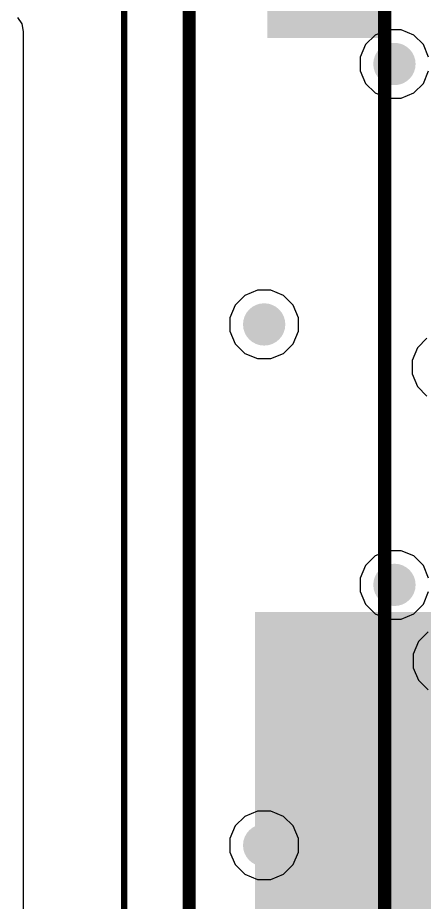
# Model space of a CAD drawing. Header units: inches. Extents: x 0.3 to 52.1, y -1.7 to 36.7.
# Drawn here: x 0.72 to 6.96, y 11.62 to 25.21 of the extents above; entities that cross this region are included whole.
import ezdxf

# ---------------------------------------------------------------- set-up
doc = ezdxf.new("R2010")
doc.units = ezdxf.units.IN
for name, color, linetype in [('Bottom Layer', 5, 'Continuous'), ('Bottom Overlay', 54, 'Continuous'), ('Internal1', 16, 'Continuous'), ('Internal2', 76, 'Continuous'), ('Top Assembly', 216, 'Continuous'), ('Top Component Outline', 6, 'Continuous'), ('Top Layer', 1, 'Continuous'), ('Top Overlay', 2, 'Continuous'), ('Top Paste', 8, 'Continuous'), ('Top Solder', 216, 'Continuous'), ('Via Holes', 16, 'Continuous'), ('wyswietlacz', 56, 'Continuous')]:
    doc.layers.add(name, color=color, linetype=linetype)

# ---------------------------------------------------------------- blocks, each defined once
blk = doc.blocks.new('F34G1A7Q1E8C24_115')
at = {"layer": 'Top Layer'}
blk.add_hatch(color=1, dxfattribs=at).paths.add_polyline_path([(-8.45, -1.175), (-8.45, 0.625), (-7.35, 0.625), (-7.35, -1.175)])
at = {"layer": 'Top Paste'}
blk.add_hatch(color=8, dxfattribs=at).paths.add_polyline_path([(-8.45, -1.175), (-8.45, 0.625), (-7.35, 0.625), (-7.35, -1.175)])
at = {"layer": 'Top Solder'}
blk.add_hatch(color=216, dxfattribs=at).paths.add_polyline_path([(-8.5, -1.225), (-8.5, 0.675), (-7.3, 0.675), (-7.3, -1.225)])
at = {"layer": 'Top Assembly'}
blk.add_lwpolyline([(9.45, -3.425, 0.1, 0.1, 0), (-9.45, -3.425, 0.1, 0.1, 0)], format="xyseb", dxfattribs=at)
at = {"layer": 'Top Component Outline'}
blk.add_lwpolyline([(8.05, -2.425, 0.1, 0.1, 0), (-8.05, -2.425, 0.1, 0.1, 0)], format="xyseb", dxfattribs=at)
at = {"layer": 'Top Overlay'}
blk.add_lwpolyline([(8.05, -2.425, 0.2, 0.2, 0), (-8.05, -2.425, 0.2, 0.2, 0)], format="xyseb", dxfattribs=at)

msp = doc.modelspace()

# ---------------------------------------------------------------- hatches: boundary and pattern name
at = {"layer": 'Bottom Layer'}
h = msp.add_hatch(color=5, dxfattribs=at)
edge = h.paths.add_edge_path()
edge.add_arc((6.5, 24.5), 0.325, 0, 360)
h = msp.add_hatch(color=5, dxfattribs=at)
edge = h.paths.add_edge_path()
edge.add_arc((4.5, 20.5), 0.325, 0, 360)
h = msp.add_hatch(color=5, dxfattribs=at)
edge = h.paths.add_edge_path()
edge.add_arc((6.5, 16.5), 0.325, 0, 360)
h = msp.add_hatch(color=5, dxfattribs=at)
edge = h.paths.add_edge_path()
edge.add_arc((4.5, 12.5), 0.325, 0, 360)
at = {"layer": 'Bottom Overlay'}
msp.add_hatch(color=54, dxfattribs=at).paths.add_polyline_path([(4.358, 10.804), (29.12, 10.804), (29.12, 16.083), (4.358, 16.083)])
at = {"layer": 'Internal1'}
h = msp.add_hatch(color=16, dxfattribs=at)
edge = h.paths.add_edge_path()
edge.add_arc((6.5, 24.5), 0.325, 0, 360)
h = msp.add_hatch(color=16, dxfattribs=at)
edge = h.paths.add_edge_path()
edge.add_arc((4.5, 20.5), 0.325, 0, 360)
h = msp.add_hatch(color=16, dxfattribs=at)
edge = h.paths.add_edge_path()
edge.add_arc((6.5, 16.5), 0.325, 0, 360)
h = msp.add_hatch(color=16, dxfattribs=at)
edge = h.paths.add_edge_path()
edge.add_arc((4.5, 12.5), 0.325, 0, 360)
at = {"layer": 'Internal2'}
h = msp.add_hatch(color=76, dxfattribs=at)
edge = h.paths.add_edge_path()
edge.add_arc((6.5, 24.5), 0.325, 0, 360)
h = msp.add_hatch(color=76, dxfattribs=at)
edge = h.paths.add_edge_path()
edge.add_arc((4.5, 20.5), 0.325, 0, 360)
h = msp.add_hatch(color=76, dxfattribs=at)
edge = h.paths.add_edge_path()
edge.add_arc((6.5, 16.5), 0.325, 0, 360)
h = msp.add_hatch(color=76, dxfattribs=at)
edge = h.paths.add_edge_path()
edge.add_arc((4.5, 12.5), 0.325, 0, 360)
at = {"layer": 'Top Layer'}
h = msp.add_hatch(color=1, dxfattribs=at)
edge = h.paths.add_edge_path()
edge.add_arc((6.5, 24.5), 0.325, 0, 360)
h = msp.add_hatch(color=1, dxfattribs=at)
edge = h.paths.add_edge_path()
edge.add_arc((4.5, 20.5), 0.325, 0, 360)
h = msp.add_hatch(color=1, dxfattribs=at)
edge = h.paths.add_edge_path()
edge.add_arc((6.5, 16.5), 0.325, 0, 360)
h = msp.add_hatch(color=1, dxfattribs=at)
edge = h.paths.add_edge_path()
edge.add_arc((4.5, 12.5), 0.325, 0, 360)
at = {"layer": 'Via Holes'}
h = msp.add_hatch(color=7, dxfattribs=at)
edge = h.paths.add_edge_path()
edge.add_arc((6.5, 24.5), 0.175, 0, 360)
h = msp.add_hatch(color=7, dxfattribs=at)
edge = h.paths.add_edge_path()
edge.add_arc((4.5, 20.5), 0.175, 0, 360)
h = msp.add_hatch(color=7, dxfattribs=at)
edge = h.paths.add_edge_path()
edge.add_arc((6.5, 16.5), 0.175, 0, 360)
h = msp.add_hatch(color=7, dxfattribs=at)
edge = h.paths.add_edge_path()
edge.add_arc((4.5, 12.5), 0.175, 0, 360)

# ---------------------------------------------------------------- linework, layer by layer
at = {"layer": 'Bottom Layer'}
for p, q in [((0.783, 25.117), (0.716, 25.216)), ((0.806, 25), (0.783, 25.117)), ((0.806, 10), (0.806, 25)), ((0.806, 25), (0.806, 25))]:
    msp.add_line(p, q, dxfattribs=at)
at = {"layer": 'Internal1'}
for p, q in [((0.783, 25.117), (0.716, 25.216)), ((0.806, 25), (0.783, 25.117)), ((0.806, 10), (0.806, 25)), ((0.806, 25), (0.806, 25))]:
    msp.add_line(p, q, dxfattribs=at)
at = {"layer": 'Internal2'}
for p, q in [((0.783, 25.117), (0.716, 25.216)), ((0.806, 25), (0.783, 25.117)), ((0.806, 10), (0.806, 25)), ((0.806, 25), (0.806, 25)), ((6.396, 25.025), (6.203, 24.945)), ((6.604, 25.025), (6.396, 25.025)), ((6.797, 24.945), (6.604, 25.025)), ((6.203, 24.945), (6.055, 24.797)), ((6.945, 24.797), (6.797, 24.945)), ((6.055, 24.797), (5.975, 24.604)), ((7.025, 24.604), (6.945, 24.797)), ((5.975, 24.604), (5.975, 24.396)), ((5.975, 24.396), (6.055, 24.203)), ((6.945, 24.203), (7.025, 24.396)), ((6.055, 24.203), (6.203, 24.055)), ((6.797, 24.055), (6.945, 24.203)), ((6.203, 24.055), (6.396, 23.975)), ((6.604, 23.975), (6.797, 24.055)), ((6.396, 23.975), (6.604, 23.975)), ((4.203, 20.945), (4.055, 20.797)), ((4.396, 21.025), (4.203, 20.945)), ((4.604, 21.025), (4.396, 21.025)), ((4.797, 20.945), (4.604, 21.025)), ((4.945, 20.797), (4.797, 20.945)), ((4.055, 20.797), (3.975, 20.604)), ((5.025, 20.604), (4.945, 20.797)), ((3.975, 20.604), (3.975, 20.396)), ((5.025, 20.396), (5.025, 20.604)), ((3.975, 20.396), (4.055, 20.203)), ((4.945, 20.203), (5.025, 20.396)), ((6.999, 20.289), (6.852, 20.141)), ((4.055, 20.203), (4.203, 20.055)), ((4.797, 20.055), (4.945, 20.203)), ((6.852, 20.141), (6.772, 19.948)), ((4.203, 20.055), (4.396, 19.975)), ((4.396, 19.975), (4.604, 19.975)), ((4.604, 19.975), (4.797, 20.055)), ((6.772, 19.948), (6.772, 19.739)), ((6.772, 19.739), (6.852, 19.546)), ((6.852, 19.546), (6.999, 19.398)), ((6.396, 17.025), (6.203, 16.945)), ((6.604, 17.025), (6.396, 17.025)), ((6.797, 16.945), (6.604, 17.025)), ((6.203, 16.945), (6.055, 16.797)), ((6.945, 16.797), (6.797, 16.945)), ((6.055, 16.797), (5.975, 16.604)), ((7.025, 16.604), (6.945, 16.797)), ((5.975, 16.604), (5.975, 16.396)), ((5.975, 16.396), (6.055, 16.203)), ((6.945, 16.203), (7.025, 16.396)), ((6.055, 16.203), (6.203, 16.055)), ((6.797, 16.055), (6.945, 16.203)), ((6.203, 16.055), (6.396, 15.975)), ((6.604, 15.975), (6.797, 16.055)), ((6.396, 15.975), (6.604, 15.975)), ((7.016, 15.778), (6.868, 15.63)), ((6.868, 15.63), (6.788, 15.437)), ((6.788, 15.437), (6.788, 15.228)), ((6.788, 15.228), (6.868, 15.035)), ((6.868, 15.035), (7.016, 14.888)), ((4.203, 12.945), (4.055, 12.797)), ((4.396, 13.025), (4.203, 12.945)), ((4.604, 13.025), (4.396, 13.025)), ((4.797, 12.945), (4.604, 13.025)), ((4.945, 12.797), (4.797, 12.945)), ((4.055, 12.797), (3.975, 12.604)), ((5.025, 12.604), (4.945, 12.797)), ((3.975, 12.604), (3.975, 12.396)), ((5.025, 12.396), (5.025, 12.604)), ((3.975, 12.396), (4.055, 12.203)), ((4.945, 12.203), (5.025, 12.396)), ((4.055, 12.203), (4.203, 12.055)), ((4.797, 12.055), (4.945, 12.203)), ((4.203, 12.055), (4.396, 11.975)), ((4.396, 11.975), (4.604, 11.975)), ((4.604, 11.975), (4.797, 12.055))]:
    msp.add_line(p, q, dxfattribs=at)
at = {"layer": 'Top Layer'}
for p, q in [((0.783, 25.117), (0.716, 25.216)), ((0.806, 25), (0.783, 25.117)), ((0.806, 10), (0.806, 25)), ((0.806, 25), (0.806, 25))]:
    msp.add_line(p, q, dxfattribs=at)
at = {"layer": 'wyswietlacz'}
msp.add_lwpolyline([(6.35, 1.5, 0.2, 0.2, 0), (6.35, 33.5, 0.2, 0.2, 0)], format="xyseb", dxfattribs=at)

# ---------------------------------------------------------------- block references
at = {"rotation": 270}
msp.add_blockref('F34G1A7Q1E8C24_115', (5.775, 17.6), dxfattribs=at)

doc.saveas('drawing.dxf')
